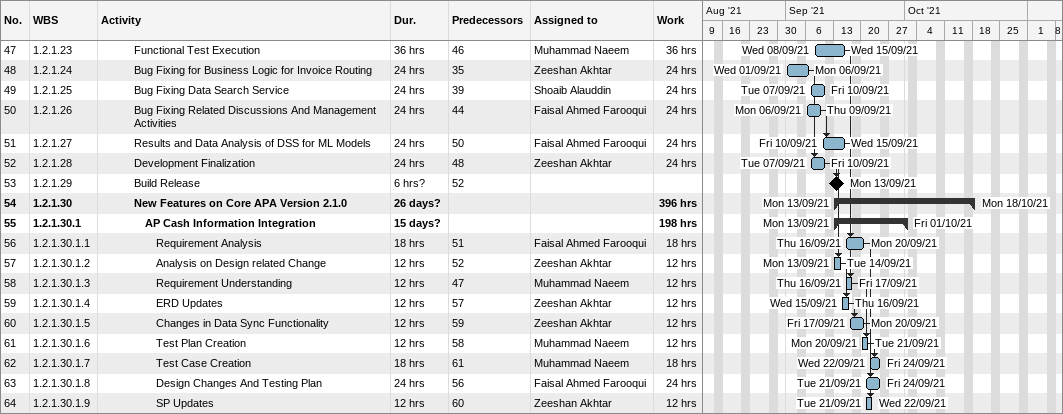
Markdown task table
| ID | WBS | Task | Duration | Start | Finish | Predecessors | Resources | Work (h) |
|---|---|---|---|---|---|---|---|---|
| 47 | 1.2.1.23 | Functional Test Execution | 36h | 2021-09-08 | 2021-09-15 | 46 | Muhammad Naeem | 36 |
| 48 | 1.2.1.24 | Bug Fixing for Business Logic for Invoice Routing | 24h | 2021-09-01 | 2021-09-06 | 35 | Zeeshan Akhtar | 24 |
| 49 | 1.2.1.25 | Bug Fixing Data Search Service | 24h | 2021-09-07 | 2021-09-10 | 39 | Shoaib Alauddin | 24 |
| 50 | 1.2.1.26 | Bug Fixing Related Discussions And Management Activities | 24h | 2021-09-06 | 2021-09-09 | 44 | Faisal Ahmed Farooqui | 24 |
| 51 | 1.2.1.27 | Results and Data Analysis of DSS for ML Models | 24h | 2021-09-10 | 2021-09-15 | 50 | Faisal Ahmed Farooqui | 24 |
| 52 | 1.2.1.28 | Development Finalization | 24h | 2021-09-07 | 2021-09-10 | 48 | Zeeshan Akhtar | 24 |
| 53 | 1.2.1.29 | Build Release | 6h? | 2021-09-13 | 2021-09-13 | 52 |  |  |
| 54 | 1.2.1.30 | **New Features on Core APA Version 2.1.0** | 26d? | 2021-09-13 | 2021-10-18 |  |  | 396 |
| 55 | 1.2.1.30.1 | **AP Cash Information Integration** | 15d? | 2021-09-13 | 2021-10-01 |  |  | 198 |
| 56 | 1.2.1.30.1.1 | Requirement Analysis | 18h | 2021-09-16 | 2021-09-20 | 51 | Faisal Ahmed Farooqui | 18 |
| 57 | 1.2.1.30.1.2 | Analysis on Design related Change | 12h | 2021-09-13 | 2021-09-14 | 52 | Zeeshan Akhtar | 12 |
| 58 | 1.2.1.30.1.3 | Requirement Understanding | 12h | 2021-09-16 | 2021-09-17 | 47 | Muhammad Naeem | 12 |
| 59 | 1.2.1.30.1.4 | ERD Updates | 12h | 2021-09-15 | 2021-09-16 | 57 | Zeeshan Akhtar | 12 |
| 60 | 1.2.1.30.1.5 | Changes in Data Sync Functionality | 12h | 2021-09-17 | 2021-09-20 | 59 | Zeeshan Akhtar | 12 |
| 61 | 1.2.1.30.1.6 | Test Plan Creation | 12h | 2021-09-20 | 2021-09-21 | 58 | Muhammad Naeem | 12 |
| 62 | 1.2.1.30.1.7 | Test Case Creation | 18h | 2021-09-22 | 2021-09-24 | 61 | Muhammad Naeem | 18 |
| 63 | 1.2.1.30.1.8 | Design Changes And Testing Plan | 24h | 2021-09-21 | 2021-09-24 | 56 | Faisal Ahmed Farooqui | 24 |
| 64 | 1.2.1.30.1.9 | SP Updates | 12h | 2021-09-21 | 2021-09-22 | 60 | Zeeshan Akhtar | 12 |
